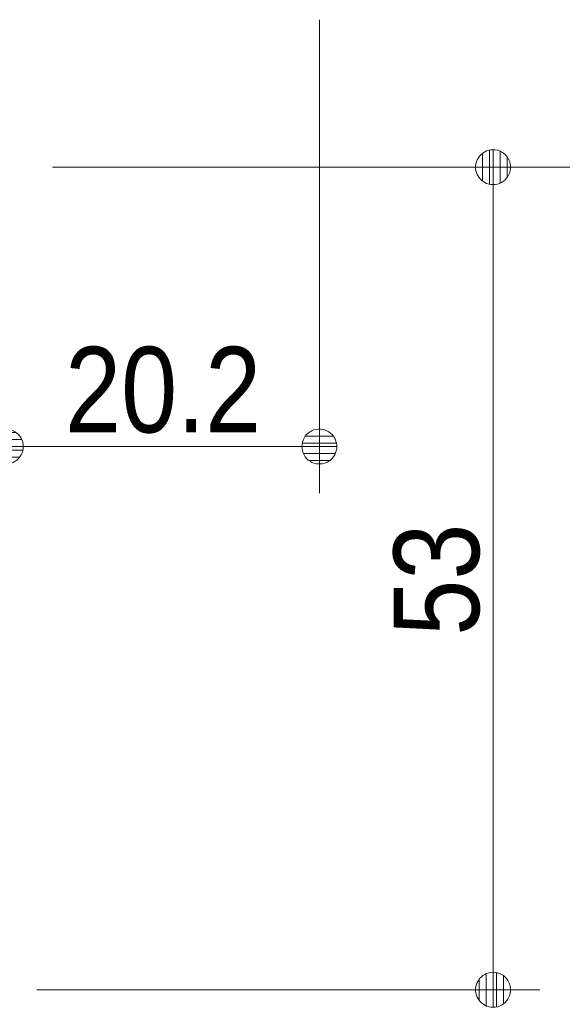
# Model space of a CAD drawing. Units: millimetres, scale not verified, with parts at other scales. Extents: x -4547 to 4547, y -2284 to 2284.
# Drawn here: x -1852.4 to -1677.6, y -157.6 to 160.5 of the extents above; entities that cross this region are included whole.
import ezdxf
from ezdxf.enums import TextEntityAlignment as Align

# ---------------------------------------------------------------- set-up
doc = ezdxf.new("R2010")
doc.units = ezdxf.units.MM
doc.header["$LTSCALE"] = 20
doc.layers.add('0-2_0', color=7, linetype='Continuous', lineweight=9)
doc.layers.add('0-4_2寸法-1', color=7, linetype='Continuous', lineweight=9)
doc.styles.add('ＭＳ Ｐゴシック', font='')
doc.styles.get('ＭＳ Ｐゴシック').set_extended_font_data('MS PGothic')

# ---------------------------------------------------------------- blocks, each defined once
blk = doc.blocks.new('_Dot')
at = {"layer": '0-2_0'}
for p, q in [((7.99, 6), (-7.99, 6)), ((-10, 0), (-20, 0)), ((9.78, 2), (-9.78, 2)), ((9.16, -3.98), (-9.16, -3.98)), ((6, -7.98), (-6, -7.98))]:
    blk.add_line(p, q, dxfattribs=at)
for points in [[(10, 0), (9.92, 1.25), (9.69, 2.49), (9.3, 3.68), (8.76, 4.82), (8.09, 5.88), (7.29, 6.85), (6.37, 7.71), (5.36, 8.44), (4.26, 9.05), (3.09, 9.51), (1.87, 9.82), (0.63, 9.98), (-0.63, 9.98), (-1.87, 9.82), (-3.09, 9.51), (-4.26, 9.05), (-5.36, 8.44), (-6.37, 7.71), (-7.29, 6.85), (-8.09, 5.88), (-8.76, 4.82), (-9.3, 3.68), (-9.69, 2.49), (-9.92, 1.25), (-10, 0), (0, 0)], [(-10, 0), (-9.92, -1.25), (-9.69, -2.49), (-9.3, -3.68), (-8.76, -4.82), (-8.09, -5.88), (-7.29, -6.85), (-6.37, -7.71), (-5.36, -8.44), (-4.26, -9.05), (-3.09, -9.51), (-1.87, -9.82), (-0.63, -9.98), (0.63, -9.98), (1.87, -9.82), (3.09, -9.51), (4.26, -9.05), (5.36, -8.44), (6.37, -7.71), (7.29, -6.85), (8.09, -5.88), (8.76, -4.82), (9.3, -3.68), (9.69, -2.49), (9.92, -1.25), (10, 0), (0, 0)]]:
    blk.add_lwpolyline(points, close=True, dxfattribs=at)

msp = doc.modelspace()

# ---------------------------------------------------------------- linework, layer by layer
at = {"layer": '0-4_2寸法-1'}
for p, q in [((-1755.85, 160.5), (-1755.85, 8)), ((-1841.85, 113), (-1609.9, 113)), ((-1841.85, 113), (-1609.9, 113)), ((-1841.85, 113), (-1684.9, 113)), ((-1699.9, -140.74), (-1699.9, 101.74)), ((-1845.6, 23), (-1767.11, 23)), ((-1846.85, -152), (-1684.9, -152))]:
    msp.add_line(p, q, dxfattribs=at)

# ---------------------------------------------------------------- block references
at = {"layer": '0-4_2寸法-1', "xscale": 0.5627563, "yscale": 0.5627563}
for p, rotation in [((-1699.9, 113), 90), ((-1856.85, 23), 180), ((-1699.9, -152), 270)]:
    msp.add_blockref('_Dot', p, dxfattribs=dict(at, rotation=rotation))
msp.add_blockref('_Dot', (-1755.85, 23), dxfattribs=at)

# ---------------------------------------------------------------- texts
at = {"layer": '0-4_2寸法-1', "style": 'ＭＳ Ｐゴシック', "width": 0.9}
msp.add_text('20.2', height=27.57, dxfattribs=at).set_placement((-1837.76, 19.28), align=Align.BOTTOM_LEFT)
msp.add_text('53', height=27.57, rotation=90, dxfattribs=at).set_placement((-1696.11, -37.94), align=Align.BOTTOM_LEFT)

doc.saveas('drawing.dxf')
